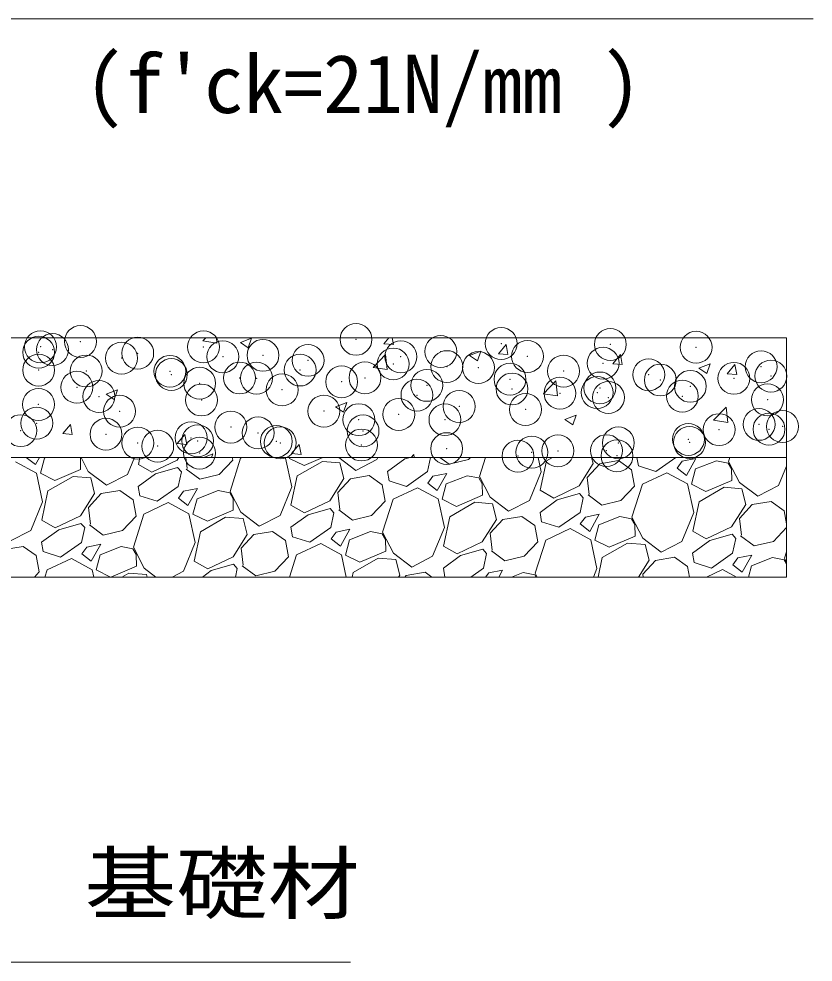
# Model space of a CAD drawing. Units: millimetres at full size; details may follow other scales. Extents: x 37600 to 71200, y -55520 to -31760.
# Drawn here: x 50143 to 51138, y -50318 to -49135 of the extents above; entities that cross this region are included whole.
import ezdxf
from ezdxf.enums import TextEntityAlignment as Align

# ---------------------------------------------------------------- set-up
doc = ezdxf.new("R2010")
doc.units = ezdxf.units.MM
doc.header["$LTSCALE"] = 80.0044
doc.header["$PDMODE"] = 32
doc.header["$PDSIZE"] = 40
for name, color, linetype, lineweight in [('0_2', 4, 'Continuous', 13), ('寸法', 6, 'Continuous', 13), ('ﾊｯﾁﾝｸﾞ', 4, 'Continuous', 9)]:
    doc.layers.add(name, color=color, linetype=linetype, lineweight=lineweight)
doc.styles.add('ＭＳ ゴシック', font='')
doc.styles.get('ＭＳ ゴシック').set_extended_font_data('MS Gothic')

msp = doc.modelspace()

# ---------------------------------------------------------------- linework, layer by layer
at = {"layer": '0_2', "color": 7}
for points in [[(47205, -49535), (47205, -49685), (47455, -49685), (47455, -50268), (48955, -50268), (48955, -49685), (51105, -49685), (51105, -49535), (48805, -49535), (48805, -50118), (47605, -50118), (47605, -49535)], [(48955, -49685), (51105, -49685), (51105, -49835), (48955, -49835)]]:
    msp.add_lwpolyline(points, close=True, dxfattribs=at)
at = {"layer": '寸法'}
for points in [[(49905, -49535), (49940.78, -49463.45), (50105, -49135), (51138.33, -49135)], [(49905, -49835), (49935.61, -49908.91), (50105, -50318), (50558.33, -50318)]]:
    msp.add_lwpolyline(points, dxfattribs=at)
at = {"layer": 'ﾊｯﾁﾝｸﾞ'}
for p, q in [((50373.24, -49538.99), (50391.02, -49541.75)), ((50373.26, -49538.97), (50377.06, -49535)), ((50391.02, -49541.75), (50390.24, -49535)), ((50420.32, -49541.04), (50434.33, -49535.66)), ((50420.32, -49541.04), (50430.27, -49547.75)), ((50430.27, -49547.75), (50434.33, -49535.66)), ((50600.3, -49542.4), (50606.51, -49535)), ((50600.3, -49542.4), (50612.25, -49543.44)), ((50612.25, -49543.45), (50610.7, -49535)), ((50743.75, -49554.95), (50753.39, -49543.46)), ((50755.71, -49556), (50753.39, -49543.46)), ((50586.71, -49572.07), (50602.28, -49555.83)), ((50604.47, -49574.85), (50602.26, -49555.86)), ((50707.75, -49557.06), (50721.75, -49551.68)), ((50717.7, -49563.77), (50721.75, -49551.68)), ((50743.75, -49554.95), (50755.71, -49556)), ((50707.75, -49557.06), (50717.7, -49563.77)), ((50887.2, -49567.5), (50896.85, -49556.01)), ((50887.2, -49567.5), (50899.16, -49568.55)), ((50899.16, -49568.55), (50896.85, -49556.01)), ((50995.18, -49573.07), (51009.18, -49567.7)), ((51005.12, -49579.78), (51009.18, -49567.7)), ((50586.68, -49572.09), (50604.47, -49574.85)), ((50995.18, -49573.07), (51005.12, -49579.78)), ((51030.66, -49580.05), (51040.3, -49568.56)), ((51042.61, -49581.1), (51040.3, -49568.56)), ((50800.15, -49605.17), (50815.73, -49588.94)), ((50817.92, -49607.95), (50815.71, -49588.96)), ((51030.66, -49580.05), (51042.61, -49581.1)), ((50252.28, -49605.55), (50266.28, -49600.17)), ((50262.23, -49612.26), (50266.28, -49600.17)), ((50252.28, -49605.55), (50262.23, -49612.26)), ((50800.13, -49605.2), (50817.92, -49607.95)), ((50539.7, -49621.56), (50553.71, -49616.19)), ((50539.7, -49621.56), (50549.65, -49628.27)), ((50549.65, -49628.27), (50553.71, -49616.19)), ((51013.6, -49638.28), (51029.18, -49622.04)), ((51031.37, -49641.06), (51029.16, -49622.06)), ((50827.13, -49637.58), (50841.13, -49632.2)), ((50827.13, -49637.58), (50837.08, -49644.29)), ((50837.08, -49644.29), (50841.13, -49632.2)), ((51013.58, -49638.3), (51031.37, -49641.06)), ((50197.69, -49655.19), (50207.34, -49643.7)), ((50209.65, -49656.23), (50207.34, -49643.7)), ((50197.69, -49655.19), (50209.65, -49656.23)), ((50341.15, -49667.74), (50350.79, -49656.25)), ((50353.1, -49668.78), (50350.79, -49656.25)), ((50341.15, -49667.74), (50353.1, -49668.78)), ((50484.6, -49680.29), (50494.24, -49668.8)), ((50496.55, -49681.33), (50494.24, -49668.8)), ((50151.89, -49685), (50163.34, -49694.02)), ((50163.34, -49694.02), (50168.35, -49685)), ((50174.77, -49685.8), (50169.64, -49704.93)), ((50176.81, -49685), (50174.77, -49685.8)), ((50219.92, -49685.6), (50219.57, -49685)), ((50220.15, -49700.02), (50219.92, -49685.6)), ((50220.65, -49685), (50229.72, -49702.58)), ((50278.88, -49706.53), (50287.71, -49685)), ((50292.54, -49693.79), (50294.4, -49685)), ((50343.27, -49685), (50341.14, -49688.36)), ((50353.69, -49698.9), (50352.03, -49685)), ((50374.44, -49685), (50385.66, -49680.69)), ((50384.22, -49685), (50385.66, -49680.69)), ((50410.77, -49688.57), (50410.12, -49685)), ((50422.99, -49685), (50420.66, -49686.1)), ((50477.09, -49685.85), (50475.54, -49685)), ((50484.89, -49721.76), (50477.09, -49685.85)), ((50482.45, -49685), (50482.13, -49686.17)), ((50484.6, -49680.29), (50496.55, -49681.33)), ((50500.23, -49695.12), (50523.89, -49685)), ((50543.76, -49685), (50565.2, -49701.26)), ((50591.36, -49687.77), (50592.5, -49685)), ((50633.15, -49685), (50626.44, -49686.92)), ((50634.63, -49685), (50637.69, -49681.35)), ((50638.37, -49685), (50637.69, -49681.35)), ((50658.76, -49685), (50654.99, -49702.77)), ((50670.52, -49685), (50682.04, -49693.62)), ((50706.15, -49687.78), (50708.79, -49685)), ((50727.54, -49685), (50719.96, -49708.9)), ((50797.38, -49703), (50793.47, -49685)), ((50804.09, -49689.43), (50811.76, -49685)), ((50860.67, -49685), (50862.63, -49692.81)), ((50919.25, -49695.69), (50917.47, -49685)), ((50966.06, -49685), (50940.99, -49702.54)), ((51034.08, -49685), (51032.45, -49690.15)), ((50164.61, -49704.6), (50138.67, -49690.48)), ((50309.43, -49703.44), (50292.54, -49693.79)), ((50341.14, -49688.36), (50309.43, -49703.44)), ((50341.7, -49697.74), (50313.95, -49705.68)), ((50346.41, -49703.1), (50341.7, -49697.74)), ((50393.66, -49706.54), (50410.77, -49688.57)), ((50420.66, -49686.1), (50407.47, -49727.66)), ((50482.13, -49686.17), (50500.23, -49695.12)), ((50491.61, -49708.18), (50523.13, -49689.98)), ((50523.13, -49689.98), (50545.19, -49691.8)), ((50545.19, -49691.8), (50550.14, -49711.57)), ((50565.2, -49701.26), (50591.36, -49687.77)), ((50626.44, -49686.92), (50604.8, -49702.64)), ((50682.04, -49693.62), (50706.15, -49687.78)), ((50796.27, -49726.28), (50804.09, -49689.43)), ((50862.63, -49692.81), (50844.87, -49720.85)), ((50854.89, -49710.21), (50870.79, -49692.95)), ((50870.79, -49692.95), (50894.39, -49689.03)), ((50894.39, -49689.03), (50910.76, -49700.59)), ((50940.99, -49702.54), (50919.25, -49695.69)), ((50974.1, -49689.89), (50967.71, -49698.42)), ((50991.45, -49686.34), (50974.1, -49689.89)), ((50979.56, -49707.75), (50991.45, -49686.34)), ((51017.33, -49689.17), (50990.99, -49699.53)), ((51031.93, -49692.06), (51017.33, -49689.17)), ((51036.13, -49699.33), (51031.93, -49692.06)), ((51032.45, -49690.15), (51045.93, -49716.31)), ((51095.09, -49720.26), (51105, -49696.11)), ((50172.41, -49740.51), (50164.61, -49704.6)), ((50169.64, -49704.93), (50187.74, -49713.88)), ((50179.12, -49726.94), (50210.64, -49708.74)), ((50187.74, -49713.88), (50220.15, -49700.02)), ((50210.64, -49708.74), (50232.7, -49710.55)), ((50229.72, -49702.58), (50252.72, -49720.01)), ((50252.72, -49720.01), (50278.88, -49706.53)), ((50313.95, -49705.68), (50292.31, -49721.4)), ((50346.41, -49703.1), (50342.5, -49721.52)), ((50352.47, -49699.6), (50369.55, -49712.37)), ((50369.55, -49712.37), (50393.66, -49706.54)), ((50483.78, -49745.03), (50491.61, -49708.18)), ((50558.3, -49711.71), (50581.9, -49707.78)), ((50581.9, -49707.78), (50598.28, -49719.34)), ((50606.76, -49714.44), (50604.8, -49702.64)), ((50654.99, -49702.77), (50628.5, -49721.29)), ((50661.61, -49708.64), (50655.22, -49717.18)), ((50678.96, -49705.09), (50661.61, -49708.64)), ((50667.07, -49726.5), (50678.96, -49705.09)), ((50704.85, -49707.93), (50678.5, -49718.29)), ((50719.45, -49710.82), (50704.85, -49707.93)), ((50719.96, -49708.9), (50733.45, -49735.06)), ((50782.61, -49739.01), (50797.38, -49703)), ((50914.5, -49721.06), (50910.76, -49700.59)), ((50954.89, -49704.21), (50924.39, -49718.59)), ((50980.82, -49718.33), (50954.89, -49704.21)), ((50967.71, -49698.42), (50979.56, -49707.75)), ((50990.99, -49699.53), (50985.86, -49718.66)), ((51036.37, -49713.75), (51036.13, -49699.33)), ((50232.7, -49710.55), (50237.65, -49730.33)), ((50294.28, -49733.2), (50292.31, -49721.4)), ((50550.14, -49711.57), (50532.38, -49739.61)), ((50542.4, -49728.97), (50558.3, -49711.71)), ((50602.02, -49739.82), (50598.28, -49719.34)), ((50628.5, -49721.29), (50606.76, -49714.44)), ((50655.22, -49717.18), (50667.07, -49726.5)), ((50678.5, -49718.29), (50673.37, -49737.42)), ((50723.65, -49718.09), (50719.45, -49710.82)), ((50723.89, -49732.5), (50723.65, -49718.09)), ((50844.87, -49720.85), (50813.16, -49735.93)), ((50857.42, -49731.39), (50854.89, -49710.21)), ((50897.39, -49739.02), (50914.5, -49721.06)), ((50924.39, -49718.59), (50911.2, -49760.15)), ((50988.62, -49754.25), (50980.82, -49718.33)), ((50985.86, -49718.66), (51003.96, -49727.61)), ((51003.96, -49727.61), (51036.37, -49713.75)), ((51045.93, -49716.31), (51068.93, -49733.74)), ((51068.93, -49733.74), (51095.09, -49720.26)), ((50171.3, -49763.79), (50179.12, -49726.94)), ((50237.65, -49730.33), (50219.89, -49758.36)), ((50229.92, -49747.73), (50245.82, -49730.46)), ((50245.82, -49730.46), (50269.42, -49726.54)), ((50269.42, -49726.54), (50285.79, -49738.1)), ((50316.01, -49740.05), (50294.28, -49733.2)), ((50342.5, -49721.52), (50316.01, -49740.05)), ((50349.12, -49727.4), (50342.74, -49735.94)), ((50366.47, -49723.85), (50349.12, -49727.4)), ((50354.59, -49745.26), (50366.47, -49723.85)), ((50392.36, -49726.69), (50366.01, -49737.05)), ((50406.96, -49729.57), (50392.36, -49726.69)), ((50411.16, -49736.85), (50406.96, -49729.57)), ((50407.47, -49727.66), (50420.96, -49753.82)), ((50470.12, -49757.77), (50484.89, -49721.76)), ((50544.93, -49750.14), (50542.4, -49728.97)), ((50642.4, -49722.97), (50611.9, -49737.34)), ((50668.34, -49737.09), (50642.4, -49722.97)), ((50691.47, -49746.37), (50723.89, -49732.5)), ((50813.16, -49735.93), (50796.27, -49726.28)), ((50845.43, -49730.22), (50817.68, -49738.16)), ((50850.14, -49735.59), (50845.43, -49730.22)), ((50856.2, -49732.09), (50873.28, -49744.86)), ((50995.34, -49740.67), (51026.86, -49722.47)), ((51026.86, -49722.47), (51048.92, -49724.28)), ((51048.92, -49724.28), (51053.87, -49744.06)), ((50157.63, -49776.53), (50172.41, -49740.51)), ((50289.53, -49758.57), (50285.79, -49738.1)), ((50329.91, -49741.72), (50299.41, -49756.1)), ((50355.85, -49755.85), (50329.91, -49741.72)), ((50342.74, -49735.94), (50354.59, -49745.26)), ((50366.01, -49737.05), (50360.89, -49756.17)), ((50411.4, -49751.26), (50411.16, -49736.85)), ((50500.67, -49754.68), (50483.78, -49745.03)), ((50532.38, -49739.61), (50500.67, -49754.68)), ((50584.9, -49757.78), (50602.02, -49739.82)), ((50611.9, -49737.34), (50598.72, -49778.9)), ((50676.14, -49773), (50668.34, -49737.09)), ((50673.37, -49737.42), (50691.47, -49746.36)), ((50682.85, -49759.43), (50714.37, -49741.23)), ((50714.37, -49741.23), (50736.43, -49743.04)), ((50733.45, -49735.06), (50756.45, -49752.5)), ((50736.43, -49743.04), (50741.39, -49762.81)), ((50756.45, -49752.5), (50782.61, -49739.01)), ((50817.68, -49738.16), (50796.05, -49753.89)), ((50850.14, -49735.59), (50846.23, -49754.01)), ((50873.28, -49744.86), (50897.39, -49739.02)), ((50987.51, -49777.52), (50995.34, -49740.67)), ((51053.87, -49744.06), (51036.11, -49772.09)), ((51046.14, -49761.46), (51062.03, -49744.19)), ((51062.03, -49744.19), (51085.63, -49740.27)), ((51085.63, -49740.27), (51102.01, -49751.83)), ((50232.44, -49768.9), (50229.92, -49747.73)), ((50299.41, -49756.1), (50286.23, -49797.66)), ((50363.65, -49791.76), (50355.85, -49755.85)), ((50360.89, -49756.17), (50378.99, -49765.12)), ((50378.99, -49765.12), (50411.4, -49751.26)), ((50420.96, -49753.82), (50443.96, -49771.26)), ((50505.19, -49756.92), (50483.56, -49772.64)), ((50532.94, -49748.98), (50505.19, -49756.92)), ((50537.66, -49754.34), (50532.94, -49748.98)), ((50537.66, -49754.34), (50533.74, -49772.77)), ((50543.72, -49750.84), (50560.79, -49763.62)), ((50798.01, -49765.69), (50796.05, -49753.89)), ((50846.23, -49754.01), (50819.74, -49772.54)), ((50870.2, -49756.34), (50852.86, -49759.89)), ((50858.32, -49777.75), (50870.2, -49756.34)), ((50973.85, -49790.26), (50988.62, -49754.25)), ((51105, -49768.22), (51102.01, -49751.83)), ((50188.18, -49773.44), (50171.3, -49763.79)), ((50219.89, -49758.36), (50188.18, -49773.44)), ((50220.46, -49767.74), (50192.71, -49775.68)), ((50225.17, -49773.1), (50220.46, -49767.74)), ((50272.42, -49776.54), (50289.53, -49758.57)), ((50370.36, -49778.18), (50401.89, -49759.98)), ((50401.89, -49759.98), (50423.95, -49761.8)), ((50423.95, -49761.8), (50428.9, -49781.57)), ((50443.96, -49771.26), (50470.12, -49757.77)), ((50560.79, -49763.62), (50584.9, -49757.78)), ((50675.03, -49796.28), (50682.85, -49759.43)), ((50741.38, -49762.81), (50723.62, -49790.85)), ((50733.65, -49780.21), (50749.55, -49762.95)), ((50749.55, -49762.95), (50773.15, -49759.03)), ((50773.15, -49759.03), (50789.52, -49770.59)), ((50819.74, -49772.54), (50798.01, -49765.69)), ((50852.86, -49759.89), (50846.47, -49768.42)), ((50846.47, -49768.42), (50858.32, -49777.75)), ((50896.09, -49759.17), (50869.74, -49769.53)), ((50910.69, -49762.06), (50896.09, -49759.17)), ((50914.89, -49769.33), (50910.69, -49762.06)), ((50911.2, -49760.15), (50924.69, -49786.31)), ((51048.66, -49782.63), (51046.14, -49761.46)), ((50131.47, -49790.01), (50157.63, -49776.53)), ((50192.71, -49775.68), (50171.07, -49791.4)), ((50225.17, -49773.1), (50221.26, -49791.52)), ((50231.23, -49769.6), (50248.31, -49782.37)), ((50248.31, -49782.37), (50272.42, -49776.54)), ((50362.54, -49815.03), (50370.36, -49778.18)), ((50437.06, -49781.71), (50460.66, -49777.78)), ((50460.66, -49777.78), (50477.03, -49789.34)), ((50485.52, -49784.44), (50483.56, -49772.64)), ((50533.74, -49772.77), (50507.26, -49791.29)), ((50540.37, -49778.64), (50533.98, -49787.18)), ((50557.72, -49775.09), (50540.37, -49778.64)), ((50545.83, -49796.5), (50557.72, -49775.09)), ((50583.6, -49777.93), (50557.26, -49788.29)), ((50598.2, -49780.82), (50583.6, -49777.93)), ((50598.72, -49778.9), (50612.2, -49805.06)), ((50661.36, -49809.01), (50676.14, -49773)), ((50736.17, -49801.39), (50733.65, -49780.21)), ((50793.26, -49791.06), (50789.52, -49770.59)), ((50833.64, -49774.21), (50803.15, -49788.59)), ((50859.58, -49788.33), (50833.64, -49774.21)), ((50869.74, -49769.53), (50864.62, -49788.66)), ((50915.13, -49783.75), (50914.89, -49769.33)), ((51004.4, -49787.17), (50987.51, -49777.52)), ((51036.11, -49772.09), (51004.4, -49787.17)), ((51088.63, -49790.27), (51105, -49773.09)), ((50173.03, -49803.2), (50171.07, -49791.4)), ((50221.26, -49791.52), (50194.77, -49810.05)), ((50348.88, -49827.77), (50363.65, -49791.76)), ((50428.9, -49781.57), (50411.14, -49809.61)), ((50421.16, -49798.97), (50437.06, -49781.71)), ((50480.77, -49809.82), (50477.03, -49789.34)), ((50507.26, -49791.29), (50485.52, -49784.44)), ((50533.98, -49787.18), (50545.83, -49796.5)), ((50557.26, -49788.29), (50552.13, -49807.42)), ((50602.4, -49788.09), (50598.2, -49780.82)), ((50602.64, -49802.5), (50602.4, -49788.09)), ((50723.62, -49790.85), (50691.91, -49805.93)), ((50776.15, -49809.02), (50793.26, -49791.06)), ((50803.15, -49788.59), (50789.96, -49830.15)), ((50867.38, -49824.25), (50859.58, -49788.33)), ((50864.62, -49788.66), (50882.72, -49797.61)), ((50874.09, -49810.67), (50905.62, -49792.47)), ((50882.72, -49797.61), (50915.13, -49783.75)), ((50905.62, -49792.47), (50927.68, -49794.28)), ((50924.69, -49786.31), (50947.69, -49803.74)), ((50947.69, -49803.74), (50973.85, -49790.26)), ((51008.92, -49789.41), (50987.29, -49805.13)), ((51036.67, -49781.47), (51008.93, -49789.41)), ((51041.39, -49786.83), (51036.67, -49781.47)), ((51041.39, -49786.83), (51037.47, -49805.25)), ((51047.45, -49783.33), (51064.52, -49796.1)), ((51064.52, -49796.1), (51088.63, -49790.27)), ((50124.57, -49800.46), (50148.17, -49796.54)), ((50148.17, -49796.54), (50164.55, -49808.1)), ((50194.77, -49810.05), (50173.03, -49803.2)), ((50227.88, -49797.4), (50221.49, -49805.94)), ((50245.23, -49793.85), (50227.88, -49797.4)), ((50233.34, -49815.26), (50245.23, -49793.85)), ((50271.12, -49796.69), (50244.77, -49807.05)), ((50285.72, -49799.57), (50271.12, -49796.69)), ((50289.92, -49806.85), (50285.72, -49799.57)), ((50286.23, -49797.66), (50299.72, -49823.82)), ((50423.69, -49820.14), (50421.16, -49798.97)), ((50521.16, -49792.97), (50490.66, -49807.34)), ((50547.09, -49807.09), (50521.16, -49792.97)), ((50570.23, -49816.37), (50602.64, -49802.5)), ((50691.91, -49805.93), (50675.03, -49796.28)), ((50724.19, -49800.22), (50696.44, -49808.16)), ((50728.9, -49805.59), (50724.19, -49800.22)), ((50734.96, -49802.09), (50752.04, -49814.86)), ((50927.68, -49794.28), (50932.63, -49814.06)), ((51105, -49803.34), (51102.45, -49811.39)), ((50168.28, -49828.57), (50164.55, -49808.1)), ((50208.67, -49811.72), (50178.17, -49826.1)), ((50234.61, -49825.85), (50208.67, -49811.72)), ((50221.49, -49805.94), (50233.34, -49815.26)), ((50244.77, -49807.05), (50239.64, -49826.17)), ((50290.15, -49821.26), (50289.92, -49806.85)), ((50379.43, -49824.68), (50362.54, -49815.03)), ((50411.14, -49809.61), (50379.43, -49824.68)), ((50463.66, -49827.78), (50480.77, -49809.82)), ((50490.66, -49807.34), (50481.88, -49835)), ((50553.16, -49835), (50547.09, -49807.09)), ((50552.13, -49807.42), (50570.23, -49816.36)), ((50561.61, -49829.43), (50593.13, -49811.23)), ((50593.13, -49811.23), (50615.19, -49813.04)), ((50612.2, -49805.06), (50635.2, -49822.5)), ((50615.19, -49813.04), (50620.14, -49832.81)), ((50635.2, -49822.5), (50661.36, -49809.01)), ((50696.44, -49808.16), (50674.8, -49823.89)), ((50728.9, -49805.59), (50724.99, -49824.01)), ((50752.04, -49814.86), (50776.15, -49809.02)), ((50868.93, -49835), (50874.09, -49810.67)), ((50932.63, -49814.06), (50919.36, -49835)), ((50924.89, -49831.46), (50940.79, -49814.19)), ((50940.79, -49814.19), (50964.39, -49810.27)), ((50964.39, -49810.27), (50980.76, -49821.83)), ((50989.25, -49816.93), (50987.29, -49805.13)), ((51037.47, -49805.25), (51010.99, -49823.78)), ((51044.1, -49811.13), (51037.71, -49819.67)), ((51061.45, -49807.58), (51044.1, -49811.13)), ((51049.56, -49828.99), (51061.45, -49807.58)), ((51087.33, -49810.42), (51060.99, -49820.78)), ((51101.93, -49813.3), (51087.33, -49810.42)), ((51105, -49818.61), (51101.93, -49813.3)), ((51102.45, -49811.39), (51105, -49816.34)), ((50178.17, -49826.1), (50175.35, -49835)), ((50236.59, -49835), (50234.61, -49825.85)), ((50239.64, -49826.17), (50257.5, -49835)), ((50258.03, -49835), (50290.15, -49821.26)), ((50299.72, -49823.82), (50314.46, -49835)), ((50334.85, -49835), (50348.88, -49827.77)), ((50383.95, -49826.92), (50372.83, -49835)), ((50411.7, -49818.98), (50383.95, -49826.92)), ((50416.41, -49824.34), (50411.7, -49818.98)), ((50416.41, -49824.34), (50414.15, -49835)), ((50422.47, -49820.84), (50439.55, -49833.62)), ((50439.55, -49833.62), (50463.66, -49827.78)), ((50676.65, -49835), (50674.8, -49823.89)), ((50724.99, -49824.01), (50709.28, -49835)), ((50748.96, -49826.34), (50731.61, -49829.89)), ((50744.15, -49835), (50748.96, -49826.34)), ((50862.97, -49835), (50867.38, -49824.25)), ((50983.17, -49835), (50980.76, -49821.83)), ((51010.99, -49823.78), (50989.25, -49816.93)), ((51024.89, -49825.45), (51004.63, -49835)), ((51042.42, -49835), (51024.89, -49825.45)), ((51037.71, -49819.67), (51049.56, -49828.99)), ((51060.99, -49820.78), (51057.18, -49835)), ((50162.16, -49835), (50168.28, -49828.57)), ((50271.95, -49835), (50280.64, -49829.98)), ((50280.64, -49829.98), (50302.7, -49831.8)), ((50302.7, -49831.8), (50303.51, -49835)), ((50560.42, -49835), (50561.61, -49829.43)), ((50620.14, -49832.81), (50618.76, -49835)), ((50626.42, -49835), (50628.3, -49832.95)), ((50628.3, -49832.95), (50651.9, -49829.03)), ((50651.9, -49829.03), (50660.36, -49835)), ((50731.61, -49829.89), (50727.79, -49835)), ((50774.85, -49829.17), (50760.03, -49835)), ((50789.45, -49832.06), (50774.85, -49829.17)), ((50791.15, -49835), (50789.45, -49832.06)), ((50789.96, -49830.15), (50792.46, -49835)), ((50925.31, -49835), (50924.89, -49831.46))]:
    msp.add_line(p, q, dxfattribs=at)
for p in [(50219.9, -49539.71), (50565.33, -49536.95), (50169.83, -49546.3), (50184.89, -49549.77), (50374.09, -49546.44), (50671.54, -49552.21), (50747.28, -49542.23), (50884.14, -49543.33), (50991.63, -49546.88), (50167.5, -49553.1), (50271.4, -49560.52), (50291.66, -49554.28), (50398.42, -49558.79), (50448.7, -49556.98), (50505.19, -49563.3), (50621.47, -49558.8), (50780.27, -49558.33), (50167.53, -49575.51), (50495.16, -49575.43), (50611.95, -49567.81), (50679.24, -49571.13), (50718.72, -49572.32), (50874.99, -49566.9), (51073.1, -49571.29), (50227.06, -49576.63), (50332.06, -49577), (50333.83, -49581.14), (50419.41, -49585.4), (50440.59, -49585.65), (50576.56, -49585.22), (50758.35, -49586.92), (50825.48, -49576.83), (50932.25, -49581.34), (51039.01, -49585.85), (51085.42, -49583.03), (50215.42, -49597.02), (50369.34, -49591.99), (50547.36, -49590.16), (50654.12, -49594.67), (50760.89, -49599.19), (50871.05, -49597.89), (50946.79, -49587.92), (50984.4, -49595.83), (50243.03, -49608.62), (50472.68, -49600.21), (50641.72, -49606.95), (50820.98, -49604.49), (50867.65, -49603.7), (50881.71, -49609.91), (50974.42, -49608.21), (50167.29, -49618.59), (50371.66, -49613.01), (50694.67, -49621.12), (51081.18, -49612.72), (50268.97, -49627.1), (50525.08, -49626.97), (50618.92, -49631.09), (50777.83, -49624.91), (50165.09, -49642.09), (50568.85, -49637.68), (50676.81, -49637.71), (51070.56, -49643.58), (51100.01, -49646.19), (50145.1, -49651.43), (50251.87, -49655.94), (50408.44, -49646.99), (50442.54, -49654.31), (50574.12, -49651.79), (51020.49, -49650.18), (51082.99, -49649.61), (50291.81, -49667.01), (50358.63, -49660.45), (50366.8, -49664.28), (50465.4, -49664.96), (50470.25, -49666.79), (50572.16, -49669.47), (50894.18, -49666.8), (50981.97, -49662.41), (50983.37, -49666.21), (50316.73, -49670.87), (50369.23, -49679.59), (50678.93, -49673.98), (50785.69, -49678.49), (50818.43, -49676.78), (50879.28, -49676.49), (50768.37, -49683.37), (50892.46, -49683)]:
    msp.add_point(p, dxfattribs=at)

# ---------------------------------------------------------------- texts
at = {"layer": '寸法', "color": 3, "style": 'ＭＳ ゴシック'}
msp.add_text("(f'ck=21N/mm )", height=73.31, dxfattribs=at).set_placement((50225, -49275), align=Align.BOTTOM_LEFT)
at = {"layer": '寸法', "style": 'ＭＳ ゴシック', "width": 1.15}
msp.add_text('基礎材', height=73.31, dxfattribs=at).set_placement((50225, -50278), align=Align.BOTTOM_LEFT)

doc.saveas('drawing.dxf')
